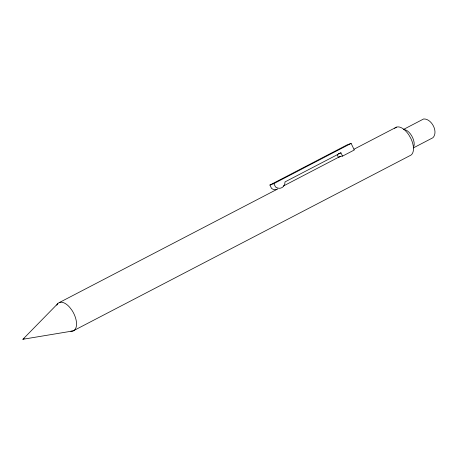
<?xml version="1.0" encoding="UTF-8"?>
<svg xmlns="http://www.w3.org/2000/svg" width="458" height="458" viewBox="0 0 458 458"><rect width="100%" height="100%" fill="white"/><g stroke="black" fill="none" stroke-linecap="round" stroke-linejoin="round"><path stroke-width="0.69" d="M394.67 128.366A15.795 8.147 62.5 0 1 408.902 134.99L410.918 138.579A15.795 8.147 62.5 0 1 410.007 155.617L73.074 330.934L22.9 339.275L57.737 303.683M339.138 157.163L340.311 156.355L342.532 156.115L354.297 149.995L351.12 143.4L347.158 144.843L269.922 185.032L271.497 188.335A7.242 6.194 70 0 0 276.832 189.532M269.922 185.032L273.878 183.589L351.12 143.4M342.532 156.115L340.929 152.823L285.008 181.918A7.242 6.194 70 0 1 281.796 187.688A7.242 6.194 70 0 1 275.453 186.893L273.878 183.589M353.977 149.245L396.433 127.152M59.5 302.469L277.737 188.954M283.41 186.005L340.311 156.355M403.389 129.499L423.65 118.96C431.591 118.525 438.581 131.812 432.942 137.721L413.316 147.934M22.9 339.275L24.16 338.622M338.29 153.785L340.929 152.823M337.237 154.815L338.548 157.569M404.196 129.597A10.471 5.399 62.5 0 1 411.725 135.871A10.471 5.399 62.5 0 1 413.912 146.268M70.853 331.174A15.795 8.147 62.5 0 0 71.963 310.301L69.559 307.152A15.795 8.147 62.5 0 0 56.792 305.183"/></g></svg>
